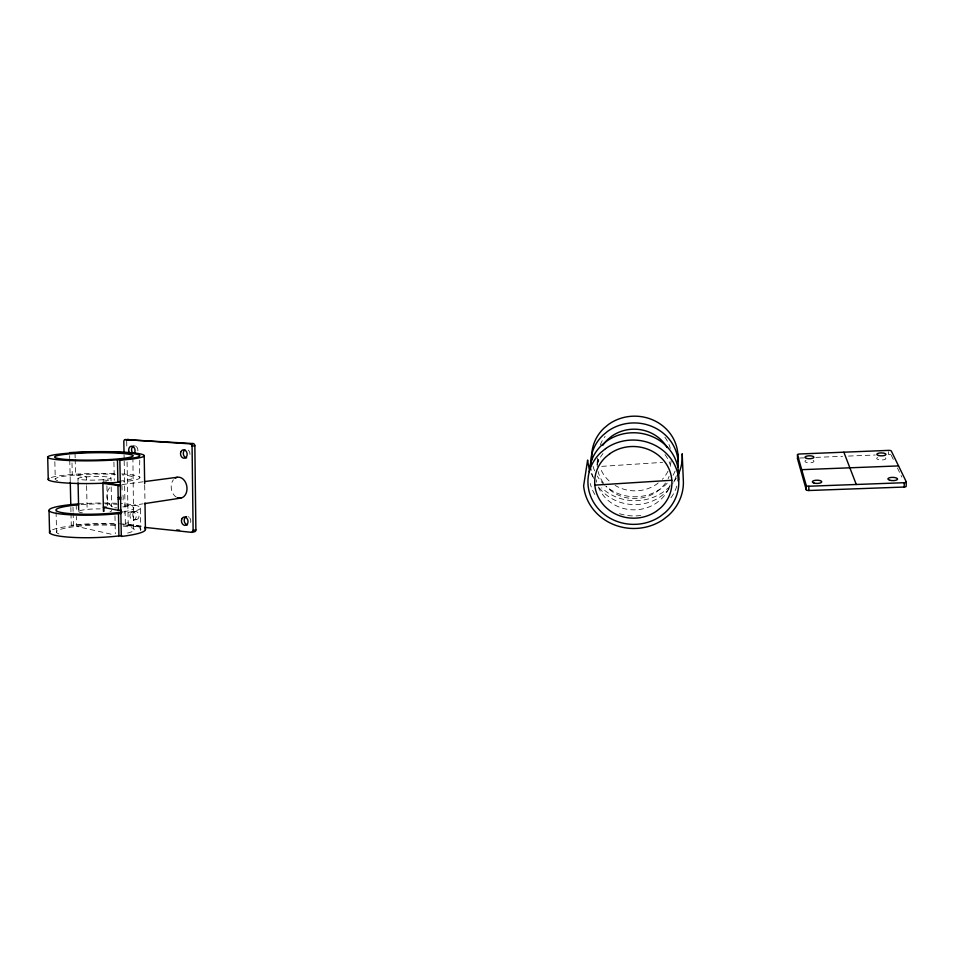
<?xml version="1.0" encoding="UTF-8"?>
<svg xmlns="http://www.w3.org/2000/svg" width="954" height="954" viewBox="0 0 954 954"><rect width="100%" height="100%" fill="white"/><g stroke="black" fill="none" stroke-linecap="round" stroke-linejoin="round"><path stroke-width="0.72" stroke-dasharray="4.77 3.58" d="M888.663 451.731L888.615 454.462A2.278 0.739 0.6 0 1 890.738 454.736M597.872 462.273L598.265 459.351A36.646 34.249 2 0 0 598.575 461.76M597.216 461.724L597.598 458.826M140.357 530.639L140.572 508.065A45.828 5.998 -1.5 0 0 121.063 503.533M132.904 457.371L133.667 530.651A38.875 5.676 -1.7 0 1 124.044 533.823M140.572 508.065L139.988 508.923A45.828 5.998 -1.5 0 1 123.925 513.002M139.761 460.21L139.463 478.383A45.947 5.032 -1.1 0 1 123.352 481.77M658.236 482.903L656.602 484.203A36.646 34.249 2 0 1 615.163 485.443M124.175 460.877L125.32 523.329A2.051 1.55 79.3 0 0 126.93 525.523L129.78 524.998L142.969 526.381M125.32 523.329L128.182 522.804A2.051 1.55 79.3 0 0 129.78 524.998M133.882 520.025L136.72 519.513M132.189 511.952L135.039 511.475M122.78 506.92L143.124 503.819M121.85 484.596L143.72 481.71M103.199 479.671L101.1 479.838A16.516 1.813 -1.1 0 1 79.79 479.421A16.516 1.813 -1.1 0 1 86.015 476.917L88.102 476.761A16.516 1.813 -1.1 0 1 109.161 477.191A16.516 1.813 -1.1 0 1 103.199 479.671L103.27 483.344M601.736 466.363L662.577 462.368M799.512 458.039L803.972 457.86M815.849 457.383L842.585 456.31M848.523 456.072L875.247 454.998M126.93 525.523L143.064 527.216M108.553 480.697L102.793 479.707L102.877 483.38M111.058 534.157L76.702 526.417L76.475 516.448M891.215 455.094L894.327 461.557M897.452 468.02L901.816 477.083M54.843 461.676L55.272 479.445A39.054 4.269 -1.1 0 1 55.308 478.825L56.155 478.204A39.054 4.269 -1.1 0 1 115.589 474.412M56.071 511.845L56.572 532.38M77.978 478.562L78.037 481.424M75.044 453.46L75.139 457.777M75.175 459.208L75.533 475.02L86.42 476.893L86.575 484.286M76.213 505.06L76.308 509.329M71.991 463L72.254 474.46M73.005 507.23L73.1 511.487M73.136 512.918L73.434 525.69M69.654 455.607L69.725 458.576M69.761 460.055L70.274 482.259M70.858 507.433L70.954 511.869M70.99 513.359L71.264 525.201A50.323 7.346 -1.7 0 1 116.77 523.674M86.611 485.765L87.124 509.424M121.969 485.669L122.052 489.974M113.931 462.07L114.289 480.279M114.981 515.875L115.315 533.644M110.998 478.014L111.058 480.983M111.177 486.934L111.558 506.264M106.92 485.848L107.313 505.56M126.691 441.249L126.81 447.176M127.073 462.01L128.182 522.804M124.068 454.927L124.151 459.387M144.698 485.312L144.972 501.542M813.082 460.448A4.472 1.479 -0.4 0 1 812.391 462.44A4.472 1.479 -0.4 0 1 806.345 462.416A4.472 1.479 -0.4 0 1 805.999 460.424M885.491 457.92A4.579 1.479 0.5 0 1 883.833 459.745A4.579 1.479 0.5 0 1 877.978 459.47A4.579 1.479 0.5 0 1 877.62 457.562M671.187 460.603A36.646 34.249 2 0 1 670.531 464.228M668.015 471.157A36.646 34.249 2 0 1 662.338 479.29M609.081 480.899A36.646 34.249 2 0 1 600.603 468.808M600.257 444.958A36.646 34.249 2 0 1 605.122 436.348M664.89 437.23A36.646 34.249 2 0 1 670.316 448.416M669.136 476.392A37.206 34.702 2.4 0 1 668.11 478.669M665.534 482.986A37.206 34.702 2.4 0 1 660.526 488.698L656.519 491.882A37.206 34.702 2.4 0 1 606.47 486.707M603.274 482.796A37.206 34.702 2.4 0 1 598.11 471.526M597.287 466.661A37.206 34.702 2.4 0 1 597.645 458.039M675.098 471.014A43.109 40.295 2 0 1 672.51 476.213M667.204 483.213A43.109 40.295 2 0 1 665.105 485.288L660.454 488.985A43.109 40.295 2 0 1 605.73 486.075M604.621 485.085A43.109 40.295 2 0 1 597.24 476.046M594.64 470.882A43.109 40.295 2 0 1 592.839 465.421M676.314 475.784A43.777 40.819 2.3 0 1 672.665 483.809M669.255 488.651A43.777 40.819 2.3 0 1 665.153 492.991L660.43 496.736A43.777 40.819 2.3 0 1 597.872 486.039M593.615 478.336A43.777 40.819 2.3 0 1 590.967 468.521M676.803 486.099A44.731 41.594 2.8 0 1 670.173 498.823M640.73 515.494A44.731 41.594 2.8 0 1 618.371 513.288M594.831 494.494A44.731 41.594 2.8 0 1 590.264 483.523M670.161 484.894A38.017 35.346 2.8 0 1 669.291 487.279M668.79 488.448A38.017 35.346 2.8 0 1 660.49 499.789L656.4 503.032A38.017 35.346 2.8 0 1 598.301 487.029M596.715 482.235A38.017 35.346 2.8 0 1 596.202 479.767M597.109 464.813A38.017 35.346 2.8 0 1 602.976 453.532M664.998 454.557A38.017 35.346 2.8 0 1 670.936 467.353M676.291 478.145A47.426 44.325 2 0 1 673.393 482.39M670.006 486.301A47.426 44.325 2 0 1 668.134 488.114L663.018 492.169A47.426 44.325 2 0 1 601.664 487.876M592.911 476.833A47.426 44.325 2 0 1 591.182 473.422M119.536 523.806A50.323 7.346 -1.7 0 1 141.347 526.68M52.589 529.768A45.744 6.678 -1.7 0 1 116.042 524.342M122.732 524.76A45.744 6.678 -1.7 0 1 140.942 529.673M78.741 503.903A45.828 5.998 -1.5 0 1 101.219 503.008M103.712 503.008A45.828 5.998 -1.5 0 1 119.751 503.45M58.909 533.906A38.875 5.676 -1.7 0 1 56.608 531.557L57.431 530.734A38.875 5.676 -1.7 0 1 116.567 525.463M123.161 526.059A38.875 5.676 -1.7 0 1 134.192 529.828M123.638 511.761A38.947 5.092 -1.5 0 0 133.286 508.923L133.81 508.184A38.947 5.092 -1.5 0 0 122.768 504.785M81.162 504.642A38.947 5.092 -1.5 0 1 101.148 503.867M105.107 503.879A38.947 5.092 -1.5 0 1 117.282 504.32M111.499 510.414A16.468 2.182 -1.5 0 1 110.068 511.666M82.402 512.823A16.468 2.182 -1.5 0 1 78.717 511.463M79.552 510.831A16.468 2.182 -1.5 0 1 86.731 509.472L88.805 509.269A16.468 2.182 -1.5 0 1 100.182 508.911M118.952 481.233A39.054 4.269 -1.1 0 0 132.749 478.371L133.274 477.751A39.054 4.269 -1.1 0 0 122.207 474.889M57.61 480.601A39.054 4.269 -1.1 0 1 56.036 480.041M176.442 497.213A10.566 7.847 81.3 0 1 173.378 479.743M116.972 507.802A11.198 8.026 81.2 0 1 114.671 507.778M112.405 506.86A11.198 8.026 81.2 0 1 106.991 496.724A11.198 8.026 81.2 0 1 110.962 486.647M122.959 495.233A11.198 8.026 81.2 0 1 123.149 496.831L123.185 498.417A11.198 8.026 81.2 0 1 122.744 501.47M188.296 516.746A4.21 3.267 79 0 1 189.095 517.235M189.786 517.962A4.21 3.267 79 0 1 189.87 523.865M188.236 450.133A4.233 3.303 81.7 0 1 189.953 453.901A4.233 3.303 81.7 0 1 188.332 457.431M51.289 477.465A45.947 5.032 -1.1 0 1 115.064 473.578M121.778 473.899A45.947 5.032 -1.1 0 1 140.059 477.656M134.669 445.888A4.138 3.148 82 0 1 135.492 446.09M136.255 446.555A4.138 3.148 82 0 1 137.519 452.268M133.143 513.133A4.114 3.112 79.5 0 0 135.909 519.56A4.114 3.112 79.5 0 0 138.604 513.789A4.114 3.112 79.5 0 0 133.143 513.133M130.293 513.622A4.126 3.112 79.5 0 0 133.071 520.061A4.126 3.112 79.5 0 0 135.766 514.278A4.126 3.112 79.5 0 0 130.293 513.622"/><path stroke-width="1.43" d="M904.165 487.041L904.261 482.712A2.445 0.823 1.2 0 0 906.276 481.806L891.286 450.992A2.29 0.727 0.5 0 0 888.687 450.371L799.488 453.997A2.218 0.727 -0.6 0 0 797.484 454.808L797.52 458.85L806.261 489.772A2.361 0.823 -0.1 0 0 808.849 490.511L904.165 487.041A2.433 0.835 1.3 0 0 906.181 486.135L906.276 481.806M144.996 503.02L145.437 529.577L144.817 530.639A50.323 7.346 -1.7 0 1 121.301 536.458L119.858 460.162A50.657 4.77 -0.9 0 0 143.577 456.477L144.209 455.797A50.657 4.77 -0.9 0 0 69.582 452.649M50.288 531.104L49.668 531.712A45.744 6.678 -1.7 0 0 72.576 537.388A45.744 6.678 -1.7 0 0 121.695 535.576M48.976 478.467L48.344 478.92A45.947 5.032 -1.1 0 0 71.323 483.261A45.947 5.032 -1.1 0 0 120.693 482.044M144.543 527.371L191.492 532.332L194.246 531.772A2.111 1.634 78.6 0 0 195.88 529.864L194.855 445.792A2.123 1.658 82 0 0 193.149 443.562L125.356 439.591A2.075 1.562 82.3 0 0 123.817 441.547L124.008 451.946M191.492 532.332A2.111 1.646 78.6 0 0 193.125 530.412L195.88 529.864M144.567 503.605L180.89 498.083M117.473 485.169L120.395 484.787M145.175 481.508L177.241 477.274M125.356 439.591L190.371 443.872A2.135 1.669 82 0 1 192.076 446.102L194.855 445.792M190.371 443.872L193.149 443.562M106.144 507.087L103.366 507.361L118.427 510.366L121.086 510.092M118.177 497.547L120.848 497.284M118.213 499.133L120.884 498.882M103.437 511.427L102.877 483.38L120.633 485.789M102.877 483.38L106.86 483.034L120.598 485.431M594.831 485.133L671.831 480.256M801.73 469.678L898.549 465.91M797.484 454.808L806.237 485.503A2.373 0.823 -0.1 0 0 808.825 486.23L904.261 482.712M176.657 529.923L179.59 530.233M843.849 452.196L856.275 484.477M677.853 454.044L678.091 461.342M678.437 471.956L678.699 479.814M47.7 457.407L48.26 479.647M49.036 510.64L49.584 532.678M78.073 482.855L78.681 510.032M70.274 482.259L70.787 504.475M103.759 507.325L103.843 511.392M117.461 459.804L117.891 482.295M117.962 486.027L118.427 510.366M118.487 513.646L118.904 535.921M144.209 455.797L144.674 483.833M192.076 446.102L193.125 530.412M808.825 486.23L808.849 490.511M806.237 485.503L806.261 489.772M797.52 458.85A2.218 0.727 -0.6 0 1 798.021 458.314M602.761 445.399A37.206 34.702 2.4 0 1 607.674 439.567L611.657 436.276A37.206 34.702 2.4 0 1 667.049 447.498M591.885 459.78A43.109 40.295 2 0 1 603.858 428.298L608.473 424.458A43.109 40.295 2 0 1 654.659 420.774A43.109 40.295 2 0 1 677.9 458.385M590.705 465.635A43.777 40.819 2.3 0 1 602.964 435.191L607.65 431.315A43.777 40.819 2.3 0 1 655.231 427.952A43.777 40.819 2.3 0 1 678.044 467.198M678.032 480.876A44.731 41.594 2.8 0 0 656.471 438.637A44.731 41.594 2.8 0 0 606.446 441.273L601.664 445.22A44.731 41.594 2.8 0 0 589.155 471.789M678.115 474.758A47.426 44.325 2 0 0 682.193 453.758L683.291 479.528A49.99 46.376 3.1 0 1 668.468 515.434L663.078 519.656A49.99 46.376 3.1 0 1 612.885 524.235A49.99 46.376 3.1 0 1 583.633 485.848L587.628 460.055A47.426 44.325 2 0 0 589.775 469.893M121.277 513.335A45.828 5.998 -1.5 0 1 72.051 514.898A45.828 5.998 -1.5 0 1 49.107 509.782L50.133 508.899A45.828 5.998 -1.5 0 1 78.741 503.903M122.339 511.976A38.947 5.092 -1.5 0 1 78.526 514.099A38.947 5.092 -1.5 0 1 56.071 509.651L56.906 508.899A38.947 5.092 -1.5 0 1 78.645 504.833M145.044 528.552A50.323 7.346 -1.7 0 1 145.437 529.577M129.684 453.09A4.15 3.148 81.9 0 1 129.589 447.247A4.15 3.148 81.9 0 1 134.073 447.569A4.15 3.148 81.9 0 1 134.168 453.412M133.214 453.46A4.138 3.148 82 0 1 131.592 449.251A4.138 3.148 82 0 1 133.846 445.983M126.894 440.235A2.063 1.562 82.3 0 1 128.23 439.293M186.674 457.872A4.233 3.303 81.7 0 1 183.43 454.533A4.233 3.303 81.7 0 1 184.921 449.906M187.544 524.843A4.21 3.267 79 0 1 184.229 520.896A4.21 3.267 79 0 1 186.579 516.567M175.154 478.121A10.566 7.847 81.3 0 1 186.912 486.934A10.566 7.847 81.3 0 1 177.527 497.738M106.562 482.223A39.054 4.269 -1.1 0 1 103.819 482.366M139.678 455.845L139.093 456.465A46.042 4.329 -0.9 0 1 88.006 460.842A46.042 4.329 -0.9 0 1 47.783 456.775L48.809 456.155A46.042 4.329 -0.9 0 1 99.335 452.065A46.042 4.329 -0.9 0 1 139.678 455.845M132.88 455.917L132.356 456.441A39.126 3.685 -0.9 0 1 88.972 460.138A39.126 3.685 -0.9 0 1 54.772 456.704L55.618 456.179A39.126 3.685 -0.9 0 1 98.596 452.685A39.126 3.685 -0.9 0 1 132.88 455.917M605.551 448.654L600.698 452.649A45.446 42.155 3.1 0 0 599.195 509.734A45.446 42.155 3.1 0 0 660.371 516.317L665.272 512.465A45.446 42.155 3.1 0 0 667.561 454.712A45.446 42.155 3.1 0 0 605.551 448.654M609.713 453.794L605.587 457.181A38.625 35.835 3.1 0 0 604.252 505.739A38.625 35.835 3.1 0 0 656.304 511.308L660.466 508.029A38.625 35.835 3.1 0 0 662.374 458.969A38.625 35.835 3.1 0 0 609.713 453.794M814.024 483.07A4.722 1.622 -0.1 0 0 821.68 482.08A4.722 1.622 -0.1 0 0 815.372 480.303A4.722 1.622 -0.1 0 0 814.024 483.07M878.646 455.535A4.579 1.479 0.5 0 0 885.92 454.569A4.579 1.479 0.5 0 0 879.528 453.007A4.579 1.479 0.5 0 0 878.646 455.535M806.619 458.421A4.484 1.467 -0.5 0 0 813.869 457.467A4.484 1.467 -0.5 0 0 807.847 455.905A4.484 1.467 -0.5 0 0 806.619 458.421M889.903 480.267A4.83 1.622 1 0 0 897.547 479.23A4.83 1.622 1 0 0 890.774 477.477A4.83 1.622 1 0 0 889.903 480.267M181.844 518.821A4.221 3.267 79 0 0 184.778 525.38A4.221 3.267 79 0 0 187.568 519.405A4.221 3.267 79 0 0 181.844 518.821M180.938 451.683A4.245 3.303 81.7 0 0 183.895 458.23A4.245 3.303 81.7 0 0 186.698 452.101A4.245 3.303 81.7 0 0 180.938 451.683"/></g></svg>
